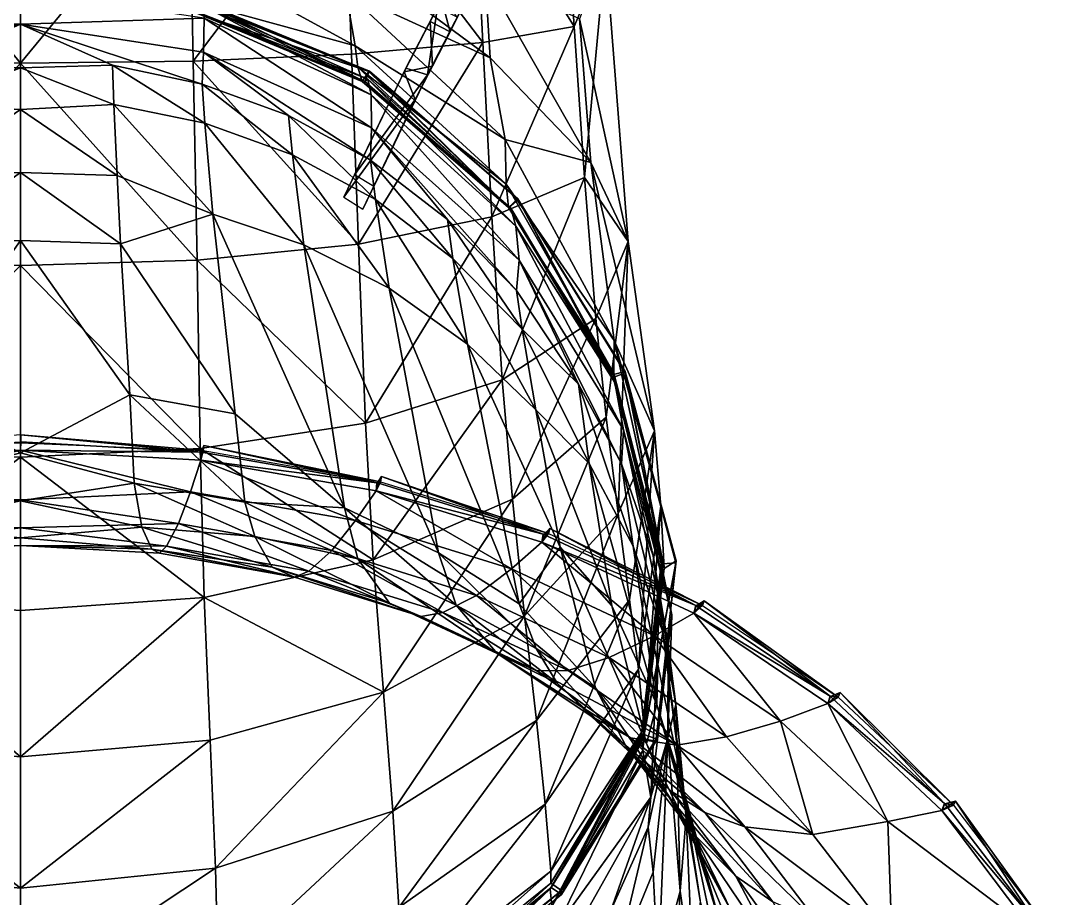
# Model space of a CAD drawing. Header units: metres. Extents: x -0.08 to 0.08, y -0.21 to 0.21.
# Drawn here: x 0 to 0.0708, y -0.1177 to -0.0571 of the extents above; entities that cross this region are included whole.
import ezdxf

# ---------------------------------------------------------------- set-up
doc = ezdxf.new("R2010")
doc.units = ezdxf.units.M
doc.layers.add('SAX_BODY', color=1, linetype='CONTINUOUS')

msp = doc.modelspace()

# ---------------------------------------------------------------- linework, layer by layer
at = {"layer": 'SAX_BODY', "color": 1}
for points in [[(0, -0.060085, -0.30287), (-0.011924, -0.059928, -0.300748), (-0.011643, -0.045913, -0.300433)], [(0, -0.045851, -0.302552), (0, -0.060085, -0.30287), (-0.011643, -0.045913, -0.300433)], [(0, -0.045851, -0.302552), (0.011643, -0.045913, -0.300433), (0, -0.060085, -0.30287)], [(0.011643, -0.045913, -0.300433), (0.011924, -0.059928, -0.300748), (0, -0.060085, -0.30287)], [(0.011643, -0.045913, -0.300433), (0.022374, -0.046103, -0.294358), (0.011924, -0.059928, -0.300748)], [(0.022374, -0.046103, -0.294358), (0.022859, -0.059454, -0.294659), (0.011924, -0.059928, -0.300748)], [(0.031923, -0.058657, -0.285025), (0.022859, -0.059454, -0.294659), (0.022374, -0.046103, -0.294358)], [(0.022374, -0.046103, -0.294358), (0.031294, -0.046437, -0.284755), (0.031923, -0.058657, -0.285025)], [(0.038235, -0.057534, -0.272264), (0.031923, -0.058657, -0.285025), (0.031294, -0.046437, -0.284755)], [(0.031294, -0.046437, -0.284755), (0.037505, -0.046929, -0.272054), (0.038235, -0.057534, -0.272264)], [(0.040395, -0.052346, -0.255853), (0.038235, -0.057534, -0.272264), (0.037505, -0.046929, -0.272054)], [(0.03243, -0.059717, -0.219142), (0.032082, -0.054097, -0.221334), (0.022212, -0.052139, -0.209605)], [(0.022212, -0.052139, -0.209605), (0.022464, -0.055124, -0.208406), (0.03243, -0.059717, -0.219142)], [(0.038948, -0.067972, -0.270335), (0.038235, -0.057534, -0.272264), (0.040395, -0.052346, -0.255853)], [(0.041964, -0.072384, -0.251175), (0.040395, -0.052346, -0.255853), (0.038605, -0.057009, -0.237327)], [(0.040395, -0.052346, -0.255853), (0.041964, -0.072384, -0.251175), (0.038948, -0.067972, -0.270335)], [(0.011412, -0.052491, -0.203099), (0.012004, -0.055842, -0.200088), (0.023098, -0.058889, -0.205089)], [(0.023098, -0.058889, -0.205089), (0.022464, -0.055124, -0.208406), (0.011412, -0.052491, -0.203099)], [(0.032082, -0.054097, -0.221334), (0.03243, -0.059717, -0.219142), (0.039383, -0.066933, -0.233693)], [(0.039383, -0.066933, -0.233693), (0.038605, -0.057009, -0.237327), (0.032082, -0.054097, -0.221334)], [(-0.012686, -0.056979, -0.096408), (0, -0.057374, -0.074542), (0, -0.055071, -0.098983)], [(0, -0.055071, -0.098983), (0, -0.057374, -0.074542), (0.012686, -0.056979, -0.096408)], [(0.022464, -0.055124, -0.208406), (0.023098, -0.058889, -0.205089), (0.033454, -0.065344, -0.21398)], [(0.03243, -0.059717, -0.219142), (0.022464, -0.055124, -0.208406), (0.033454, -0.065344, -0.21398)], [(0.01211, -0.056599, -0.187182), (0.023597, -0.061337, -0.187201), (0.012004, -0.055842, -0.200088)], [(0.023597, -0.061337, -0.187201), (0.023299, -0.060353, -0.203076), (0.012004, -0.055842, -0.200088)], [(0.023299, -0.060353, -0.203076), (0.023098, -0.058889, -0.205089), (0.012004, -0.055842, -0.200088)], [(0.01211, -0.056599, -0.187182), (0.012416, -0.055948, -0.186885), (0.024039, -0.060644, -0.186884)], [(0.01248, -0.055873, -0.176617), (0.012395, -0.056614, -0.176358), (0.023763, -0.061343, -0.176351)], [(0.01248, -0.055873, -0.176617), (0.024105, -0.060629, -0.176617), (0.012416, -0.055948, -0.186885)], [(0.024105, -0.060629, -0.176617), (0.024039, -0.060644, -0.186884), (0.012416, -0.055948, -0.186885)], [(0.023763, -0.061343, -0.176351), (0.024105, -0.060629, -0.176617), (0.01248, -0.055873, -0.176617)], [(0.028946, -0.055884, -0.047285), (0.028274, -0.057202, -0.047998), (0.029057, -0.055667, -0.04426)], [(0.029057, -0.055667, -0.04426), (0.028274, -0.057202, -0.047998), (0.029656, -0.057907, -0.047998)], [(0.028274, -0.057202, -0.047998), (0.028946, -0.055884, -0.047285), (0.028688, -0.056391, -0.052185)], [(0.030171, -0.056897, -0.045308), (0.029057, -0.055667, -0.04426), (0.029656, -0.057907, -0.047998)], [(0.023597, -0.061337, -0.187201), (0.01211, -0.056599, -0.187182), (0.024039, -0.060644, -0.186884)], [(0.012395, -0.056614, -0.176358), (0.012506, -0.056082, -0.125845), (0.023968, -0.061177, -0.127545)], [(0.023763, -0.061343, -0.176351), (0.012395, -0.056614, -0.176358), (0.023968, -0.061177, -0.127545)], [(0.023968, -0.061177, -0.127545), (0.012506, -0.056082, -0.125845), (0.024212, -0.062249, -0.097463)], [(0.012506, -0.056082, -0.125845), (0.012686, -0.056979, -0.096408), (0.024212, -0.062249, -0.097463)], [(0.026496, -0.060662, -0.050461), (0.028784, -0.056202, -0.056452), (0.026603, -0.060419, -0.055933)], [(0.026496, -0.060662, -0.050461), (0.028688, -0.056391, -0.052185), (0.028784, -0.056202, -0.056452)], [(0.026496, -0.060662, -0.050461), (0.028274, -0.057202, -0.047998), (0.028688, -0.056391, -0.052185)], [(0.026603, -0.060419, -0.055933), (0.028784, -0.056202, -0.056452), (0.028108, -0.060879, -0.055889)], [(0.028784, -0.056202, -0.056452), (0.030171, -0.056897, -0.056464), (0.028108, -0.060879, -0.055889)], [(0.028108, -0.060879, -0.055889), (0.030411, -0.056425, -0.054923), (0.028442, -0.060289, -0.049832)], [(0.028108, -0.060879, -0.055889), (0.030171, -0.056897, -0.056464), (0.030411, -0.056425, -0.054923)], [(0.030411, -0.056425, -0.054923), (0.030053, -0.057128, -0.050886), (0.028442, -0.060289, -0.049832)], [(0.030053, -0.057128, -0.050886), (0.030411, -0.056425, -0.046849), (0.029656, -0.057907, -0.047998)], [(0.030171, -0.056897, -0.045308), (0.029656, -0.057907, -0.047998), (0.030411, -0.056425, -0.046849)], [(-0.012686, -0.056979, -0.096408), (-0.012638, -0.059316, -0.073915), (0, -0.057374, -0.074542)], [(0, -0.057374, -0.074542), (-0.012638, -0.059316, -0.073915), (-0.01254, -0.061521, -0.062991)], [(-0.01254, -0.061521, -0.062991), (-0.006333, -0.060222, -0.062517), (0, -0.057374, -0.074542)], [(-0.006333, -0.060222, -0.062517), (0, -0.060397, -0.059651), (0, -0.057374, -0.074542)], [(0.012638, -0.059316, -0.073915), (0.012686, -0.056979, -0.096408), (0, -0.057374, -0.074542)], [(0, -0.057374, -0.074542), (0, -0.060397, -0.059651), (0.006333, -0.060222, -0.062517)], [(0.006333, -0.060222, -0.062517), (0.01254, -0.061521, -0.062991), (0, -0.057374, -0.074542)], [(0.01254, -0.061521, -0.062991), (0.012638, -0.059316, -0.073915), (0, -0.057374, -0.074542)], [(0.012686, -0.056979, -0.096408), (0.012638, -0.059316, -0.073915), (0.024238, -0.064529, -0.075577)], [(0.024238, -0.064529, -0.075577), (0.024212, -0.062249, -0.097463), (0.012686, -0.056979, -0.096408)], [(0.028274, -0.057202, -0.047998), (0.026496, -0.060662, -0.050461), (0.028442, -0.060289, -0.049832)], [(0.029656, -0.057907, -0.047998), (0.028274, -0.057202, -0.047998), (0.028442, -0.060289, -0.049832)], [(0.030053, -0.057128, -0.050886), (0.029656, -0.057907, -0.047998), (0.028442, -0.060289, -0.049832)], [(0.038605, -0.057009, -0.237327), (0.039383, -0.066933, -0.233693), (0.041964, -0.072384, -0.251175)], [(0.031923, -0.058657, -0.285025), (0.038235, -0.057534, -0.272264), (0.032538, -0.070685, -0.282838)], [(0.038235, -0.057534, -0.272264), (0.038948, -0.067972, -0.270335), (0.032538, -0.070685, -0.282838)], [(0.022859, -0.059454, -0.294659), (0.031923, -0.058657, -0.285025), (0.023323, -0.072574, -0.292352)], [(0.031923, -0.058657, -0.285025), (0.032538, -0.070685, -0.282838), (0.023323, -0.072574, -0.292352)], [(0.011924, -0.059928, -0.300748), (0.022859, -0.059454, -0.294659), (0.023323, -0.072574, -0.292352)], [(0.012638, -0.059316, -0.073915), (0.01254, -0.061521, -0.062991), (0.018498, -0.063685, -0.063782)], [(0.018498, -0.063685, -0.063782), (0.024157, -0.066777, -0.064883), (0.012638, -0.059316, -0.073915)], [(0.024157, -0.066777, -0.064883), (0.024238, -0.064529, -0.075577), (0.012638, -0.059316, -0.073915)], [(0.023098, -0.058889, -0.205089), (0.023299, -0.060353, -0.203076), (0.033543, -0.068434, -0.209084)], [(0.033454, -0.065344, -0.21398), (0.023098, -0.058889, -0.205089), (0.033543, -0.068434, -0.209084)], [(-0.012183, -0.073678, -0.298405), (-0.011924, -0.059928, -0.300748), (0, -0.060085, -0.30287)], [(0, -0.060085, -0.30287), (0, -0.074038, -0.300527), (-0.012183, -0.073678, -0.298405)], [(-0.006333, -0.060222, -0.062517), (-0.006427, -0.06293, -0.051933), (0, -0.060397, -0.059651)], [(0, -0.060085, -0.30287), (0.011924, -0.059928, -0.300748), (0.012183, -0.073678, -0.298405)], [(0.012183, -0.073678, -0.298405), (0, -0.074038, -0.300527), (0, -0.060085, -0.30287)], [(0.006427, -0.06293, -0.051933), (0.006333, -0.060222, -0.062517), (0, -0.060397, -0.059651)], [(0.012725, -0.064227, -0.05249), (0.01254, -0.061521, -0.062991), (0.006333, -0.060222, -0.062517)], [(0.006333, -0.060222, -0.062517), (0.006427, -0.06293, -0.051933), (0.012725, -0.064227, -0.05249)], [(0.023323, -0.072574, -0.292352), (0.012183, -0.073678, -0.298405), (0.011924, -0.059928, -0.300748)], [(0.03243, -0.059717, -0.219142), (0.033454, -0.065344, -0.21398), (0.039383, -0.066933, -0.233693)], [(-0.006427, -0.06293, -0.051933), (0, -0.063272, -0.049551), (0, -0.060397, -0.059651)], [(0, -0.060397, -0.059651), (0, -0.063272, -0.049551), (0.006427, -0.06293, -0.051933)], [(0.023055, -0.067792, -0.057871), (0.022311, -0.069334, -0.05129), (0.026603, -0.060419, -0.055933)], [(0.026603, -0.060419, -0.055933), (0.022311, -0.069334, -0.05129), (0.026496, -0.060662, -0.050461)], [(0.022311, -0.069334, -0.05129), (0.027252, -0.062588, -0.05066), (0.026496, -0.060662, -0.050461)], [(0.026603, -0.060419, -0.055933), (0.028108, -0.060879, -0.055889), (0.023055, -0.067792, -0.057871)], [(0.024391, -0.068595, -0.057894), (0.023055, -0.067792, -0.057871), (0.028108, -0.060879, -0.055889)], [(0.033689, -0.070048, -0.187229), (0.033543, -0.068434, -0.209084), (0.023299, -0.060353, -0.203076)], [(0.023299, -0.060353, -0.203076), (0.023597, -0.061337, -0.187201), (0.033689, -0.070048, -0.187229)], [(0.033689, -0.070048, -0.187229), (0.023597, -0.061337, -0.187201), (0.024039, -0.060644, -0.186884)], [(0.023643, -0.070145, -0.051299), (0.028108, -0.060879, -0.055889), (0.027252, -0.062588, -0.05066)], [(0.028108, -0.060879, -0.055889), (0.023643, -0.070145, -0.051299), (0.024391, -0.068595, -0.057894)], [(0.023763, -0.061343, -0.176351), (0.033724, -0.070044, -0.176344), (0.024105, -0.060629, -0.176617)], [(0.024039, -0.060644, -0.186884), (0.024105, -0.060629, -0.176617), (0.034337, -0.069436, -0.186884)], [(0.024039, -0.060644, -0.186884), (0.034337, -0.069436, -0.186884), (0.033689, -0.070048, -0.187229)], [(0.033724, -0.070044, -0.176344), (0.034359, -0.069488, -0.176617), (0.024105, -0.060629, -0.176617)], [(0.024105, -0.060629, -0.176617), (0.034359, -0.069488, -0.176617), (0.034337, -0.069436, -0.186884)], [(0.026496, -0.060662, -0.050461), (0.027252, -0.062588, -0.05066), (0.028442, -0.060289, -0.049832)], [(0.028442, -0.060289, -0.049832), (0.027252, -0.062588, -0.05066), (0.028108, -0.060879, -0.055889)], [(0.012725, -0.064227, -0.05249), (0.01877, -0.066391, -0.053409), (0.01254, -0.061521, -0.062991)], [(0.01877, -0.066391, -0.053409), (0.018498, -0.063685, -0.063782), (0.01254, -0.061521, -0.062991)], [(0.023763, -0.061343, -0.176351), (0.023968, -0.061177, -0.127545), (0.033855, -0.070081, -0.12964)], [(0.033855, -0.070081, -0.12964), (0.033724, -0.070044, -0.176344), (0.023763, -0.061343, -0.176351)], [(0.034201, -0.071316, -0.09917), (0.033855, -0.070081, -0.12964), (0.023968, -0.061177, -0.127545)], [(0.023968, -0.061177, -0.127545), (0.024212, -0.062249, -0.097463), (0.034201, -0.071316, -0.09917)], [(0.03444, -0.073672, -0.078326), (0.034201, -0.071316, -0.09917), (0.024212, -0.062249, -0.097463)], [(0.024212, -0.062249, -0.097463), (0.024238, -0.064529, -0.075577), (0.03444, -0.073672, -0.078326)], [(0, -0.063272, -0.049551), (-0.006427, -0.06293, -0.051933), (-0.00667, -0.067833, -0.039376)], [(0.00667, -0.067833, -0.039376), (0.006427, -0.06293, -0.051933), (0, -0.063272, -0.049551)], [(0.012725, -0.064227, -0.05249), (0.006427, -0.06293, -0.051933), (0.01327, -0.070508, -0.036913)], [(0.006427, -0.06293, -0.051933), (0.00667, -0.067833, -0.039376), (0.01327, -0.070508, -0.036913)], [(0.022311, -0.069334, -0.05129), (0.023643, -0.070145, -0.051299), (0.027252, -0.062588, -0.05066)], [(-0.00667, -0.067833, -0.039376), (0, -0.067626, -0.038653), (0, -0.063272, -0.049551)], [(0, -0.063272, -0.049551), (0, -0.067626, -0.038653), (0.00667, -0.067833, -0.039376)], [(0.024498, -0.06948, -0.05468), (0.024157, -0.066777, -0.064883), (0.018498, -0.063685, -0.063782)], [(0.018498, -0.063685, -0.063782), (0.01877, -0.066391, -0.053409), (0.024498, -0.06948, -0.05468)], [(0.019551, -0.072619, -0.03818), (0.01877, -0.066391, -0.053409), (0.012725, -0.064227, -0.05249)], [(0.012725, -0.064227, -0.05249), (0.01327, -0.070508, -0.036913), (0.019551, -0.072619, -0.03818)], [(0.024238, -0.064529, -0.075577), (0.024157, -0.066777, -0.064883), (0.02947, -0.070859, -0.066289)], [(0.02947, -0.070859, -0.066289), (0.034236, -0.075768, -0.067941), (0.024238, -0.064529, -0.075577)], [(0.034236, -0.075768, -0.067941), (0.03444, -0.073672, -0.078326), (0.024238, -0.064529, -0.075577)], [(0.033454, -0.065344, -0.21398), (0.033543, -0.068434, -0.209084), (0.040993, -0.079226, -0.217318)], [(0.039383, -0.066933, -0.233693), (0.033454, -0.065344, -0.21398), (0.040993, -0.079226, -0.217318)], [(0.01877, -0.066391, -0.053409), (0.019551, -0.072619, -0.03818), (0.025445, -0.075611, -0.039948)], [(0.024498, -0.06948, -0.05468), (0.01877, -0.066391, -0.053409), (0.025445, -0.075611, -0.039948)], [(0.024498, -0.06948, -0.05468), (0.029849, -0.073546, -0.05631), (0.024157, -0.066777, -0.064883)], [(0.029849, -0.073546, -0.05631), (0.02947, -0.070859, -0.066289), (0.024157, -0.066777, -0.064883)], [(0.039383, -0.066933, -0.233693), (0.040993, -0.079226, -0.217318), (0.043769, -0.085449, -0.236119)], [(0.041964, -0.072384, -0.251175), (0.039383, -0.066933, -0.233693), (0.043769, -0.085449, -0.236119)], [(0, -0.067626, -0.038653), (-0.00667, -0.067833, -0.039376), (-0.006903, -0.072547, -0.029777)], [(-0.006903, -0.072547, -0.029777), (0, -0.072309, -0.029179), (0, -0.067626, -0.038653)], [(0, -0.067626, -0.038653), (0, -0.072309, -0.029179), (0.006903, -0.072547, -0.029777)], [(0.006903, -0.072547, -0.029777), (0.00667, -0.067833, -0.039376), (0, -0.067626, -0.038653)], [(0.00667, -0.067833, -0.039376), (0.006903, -0.072547, -0.029777), (0.01327, -0.070508, -0.036913)], [(0.032538, -0.070685, -0.282838), (0.038948, -0.067972, -0.270335), (0.033249, -0.081936, -0.278223)], [(0.038948, -0.067972, -0.270335), (0.039731, -0.077708, -0.266283), (0.033249, -0.081936, -0.278223)], [(0.039731, -0.077708, -0.266283), (0.038948, -0.067972, -0.270335), (0.041964, -0.072384, -0.251175)], [(0.033543, -0.068434, -0.209084), (0.033689, -0.070048, -0.187229), (0.040966, -0.081466, -0.197115)], [(0.040966, -0.081466, -0.197115), (0.040993, -0.079226, -0.217318), (0.033543, -0.068434, -0.209084)], [(0.040948, -0.081573, -0.187186), (0.033689, -0.070048, -0.187229), (0.034337, -0.069436, -0.186884)], [(0.041758, -0.081356, -0.186884), (0.034337, -0.069436, -0.186884), (0.034359, -0.069488, -0.176617)], [(0.041758, -0.081356, -0.186884), (0.040948, -0.081573, -0.187186), (0.034337, -0.069436, -0.186884)], [(0.024498, -0.06948, -0.05468), (0.025445, -0.075611, -0.039948), (0.030851, -0.079474, -0.04232)], [(0.030851, -0.079474, -0.04232), (0.029849, -0.073546, -0.05631), (0.024498, -0.06948, -0.05468)], [(0.040966, -0.081466, -0.197115), (0.033689, -0.070048, -0.187229), (0.040948, -0.081573, -0.187186)], [(0.034359, -0.069488, -0.176617), (0.033724, -0.070044, -0.176344), (0.040932, -0.081774, -0.176345)], [(0.033724, -0.070044, -0.176344), (0.033855, -0.070081, -0.12964), (0.041038, -0.082105, -0.107405)], [(0.041038, -0.082105, -0.107405), (0.040932, -0.081774, -0.176345), (0.033724, -0.070044, -0.176344)], [(0.033855, -0.070081, -0.12964), (0.034201, -0.071316, -0.09917), (0.041038, -0.082105, -0.107405)], [(0.034359, -0.069488, -0.176617), (0.041743, -0.081448, -0.176617), (0.041758, -0.081356, -0.186884)], [(0.040932, -0.081774, -0.176345), (0.041743, -0.081448, -0.176617), (0.034359, -0.069488, -0.176617)], [(0.01327, -0.070508, -0.036913), (0.006903, -0.072547, -0.029777), (0.01482, -0.084283, -0.011251)], [(0.02236, -0.090765, -0.005128), (0.019551, -0.072619, -0.03818), (0.01327, -0.070508, -0.036913)], [(0.01327, -0.070508, -0.036913), (0.01482, -0.084283, -0.011251), (0.02236, -0.090765, -0.005128)], [(0.023323, -0.072574, -0.292352), (0.032538, -0.070685, -0.282838), (0.023811, -0.084916, -0.287389)], [(0.032538, -0.070685, -0.282838), (0.033249, -0.081936, -0.278223), (0.023811, -0.084916, -0.287389)], [(0.02947, -0.070859, -0.066289), (0.029849, -0.073546, -0.05631), (0.034629, -0.078424, -0.058257)], [(0.034629, -0.078424, -0.058257), (0.034236, -0.075768, -0.067941), (0.02947, -0.070859, -0.066289)], [(0.034201, -0.071316, -0.09917), (0.03444, -0.073672, -0.078326), (0.041637, -0.085385, -0.081727)], [(0.041637, -0.085385, -0.081727), (0.041038, -0.082105, -0.107405), (0.034201, -0.071316, -0.09917)], [(-0.007544, -0.082972, -0.010268), (0, -0.086967, -0.001651), (0, -0.072309, -0.029179)], [(0, -0.072309, -0.029179), (-0.006903, -0.072547, -0.029777), (-0.007544, -0.082972, -0.010268)], [(0.007544, -0.082972, -0.010268), (0.006903, -0.072547, -0.029777), (0, -0.072309, -0.029179)], [(0, -0.072309, -0.029179), (0, -0.086967, -0.001651), (0.007544, -0.082972, -0.010268)], [(0.006903, -0.072547, -0.029777), (0.007544, -0.082972, -0.010268), (0.01482, -0.084283, -0.011251)], [(0.012183, -0.073678, -0.298405), (0.023323, -0.072574, -0.292352), (0.023811, -0.084916, -0.287389)], [(0.025445, -0.075611, -0.039948), (0.019551, -0.072619, -0.03818), (0.028852, -0.093871, -0.007447)], [(0.019551, -0.072619, -0.03818), (0.02236, -0.090765, -0.005128), (0.028852, -0.093871, -0.007447)], [(0.039731, -0.077708, -0.266283), (0.041964, -0.072384, -0.251175), (0.040449, -0.084516, -0.261239)], [(0.040449, -0.084516, -0.261239), (0.041964, -0.072384, -0.251175), (0.041271, -0.091148, -0.253861)], [(0.041964, -0.072384, -0.251175), (0.043769, -0.085449, -0.236119), (0.041271, -0.091148, -0.253861)], [(-0.0124, -0.08668, -0.293265), (-0.012183, -0.073678, -0.298405), (0, -0.074038, -0.300527)], [(0, -0.074038, -0.300527), (0.012183, -0.073678, -0.298405), (0.0124, -0.08668, -0.293265)], [(0.023811, -0.084916, -0.287389), (0.0124, -0.08668, -0.293265), (0.012183, -0.073678, -0.298405)], [(0.034629, -0.078424, -0.058257), (0.029849, -0.073546, -0.05631), (0.035579, -0.084014, -0.045281)], [(0.029849, -0.073546, -0.05631), (0.030851, -0.079474, -0.04232), (0.035579, -0.084014, -0.045281)], [(0.03444, -0.073672, -0.078326), (0.034236, -0.075768, -0.067941), (0.038518, -0.082234, -0.067142)], [(0.041501, -0.087734, -0.07055), (0.041637, -0.085385, -0.081727), (0.03444, -0.073672, -0.078326)], [(0.038518, -0.082234, -0.067142), (0.041501, -0.087734, -0.07055), (0.03444, -0.073672, -0.078326)], [(0, -0.074038, -0.300527), (0, -0.087261, -0.295338), (-0.0124, -0.08668, -0.293265)], [(0.0124, -0.08668, -0.293265), (0, -0.087261, -0.295338), (0, -0.074038, -0.300527)], [(0.034437, -0.097398, -0.011039), (0.030851, -0.079474, -0.04232), (0.025445, -0.075611, -0.039948)], [(0.025445, -0.075611, -0.039948), (0.028852, -0.093871, -0.007447), (0.034437, -0.097398, -0.011039)], [(0.034629, -0.078424, -0.058257), (0.038518, -0.082234, -0.067142), (0.034236, -0.075768, -0.067941)], [(0.033962, -0.090163, -0.272384), (0.033249, -0.081936, -0.278223), (0.039731, -0.077708, -0.266283)], [(0.039731, -0.077708, -0.266283), (0.040449, -0.084516, -0.261239), (0.033962, -0.090163, -0.272384)], [(0.039267, -0.087716, -0.051421), (0.038518, -0.082234, -0.067142), (0.034629, -0.078424, -0.058257)], [(0.034629, -0.078424, -0.058257), (0.035579, -0.084014, -0.045281), (0.039267, -0.087716, -0.051421)], [(0.040993, -0.079226, -0.217318), (0.040966, -0.081466, -0.197115), (0.04444, -0.094957, -0.187206)], [(0.04444, -0.094957, -0.187206), (0.044204, -0.090656, -0.225579), (0.040993, -0.079226, -0.217318)], [(0.043769, -0.085449, -0.236119), (0.040993, -0.079226, -0.217318), (0.044204, -0.090656, -0.225579)], [(0.030851, -0.079474, -0.04232), (0.034437, -0.097398, -0.011039), (0.037271, -0.093475, -0.028692)], [(0.035579, -0.084014, -0.045281), (0.030851, -0.079474, -0.04232), (0.037271, -0.093475, -0.028692)], [(0.041743, -0.081448, -0.176617), (0.040932, -0.081774, -0.176345), (0.044364, -0.094622, -0.176353)], [(0.04444, -0.094957, -0.187206), (0.040948, -0.081573, -0.187186), (0.041758, -0.081356, -0.186884)], [(0.040966, -0.081466, -0.197115), (0.040948, -0.081573, -0.187186), (0.04444, -0.094957, -0.187206)], [(0.045275, -0.094423, -0.186884), (0.041758, -0.081356, -0.186884), (0.041743, -0.081448, -0.176617)], [(0.044364, -0.094622, -0.176353), (0.045245, -0.094554, -0.176617), (0.041743, -0.081448, -0.176617)], [(0.041743, -0.081448, -0.176617), (0.045245, -0.094554, -0.176617), (0.045275, -0.094423, -0.186884)], [(0.045275, -0.094423, -0.186884), (0.04444, -0.094957, -0.187206), (0.041758, -0.081356, -0.186884)], [(0.024357, -0.094355, -0.280863), (0.023811, -0.084916, -0.287389), (0.033249, -0.081936, -0.278223)], [(0.033249, -0.081936, -0.278223), (0.033962, -0.090163, -0.272384), (0.024357, -0.094355, -0.280863)], [(0.044236, -0.094606, -0.11256), (0.044364, -0.094622, -0.176353), (0.040932, -0.081774, -0.176345)], [(0.040932, -0.081774, -0.176345), (0.041038, -0.082105, -0.107405), (0.044236, -0.094606, -0.11256)], [(0.044969, -0.098148, -0.085972), (0.044236, -0.094606, -0.11256), (0.041038, -0.082105, -0.107405)], [(0.041038, -0.082105, -0.107405), (0.041637, -0.085385, -0.081727), (0.044969, -0.098148, -0.085972)], [(0.04231, -0.093414, -0.054728), (0.041501, -0.087734, -0.07055), (0.038518, -0.082234, -0.067142)], [(0.038518, -0.082234, -0.067142), (0.039267, -0.087716, -0.051421), (0.04231, -0.093414, -0.054728)], [(-0.007544, -0.082972, -0.010268), (-0.007831, -0.089056, 0.001019), (0, -0.086967, -0.001651)], [(0.007831, -0.089056, 0.001019), (0.007544, -0.082972, -0.010268), (0, -0.086967, -0.001651)], [(0.007544, -0.082972, -0.010268), (0.007831, -0.089056, 0.001019), (0.01548, -0.090384, -0.000081)], [(0.01548, -0.090384, -0.000081), (0.01482, -0.084283, -0.011251), (0.007544, -0.082972, -0.010268)], [(0.01548, -0.090384, -0.000081), (0.02236, -0.090765, -0.005128), (0.01482, -0.084283, -0.011251)], [(0.035579, -0.084014, -0.045281), (0.037271, -0.093475, -0.028692), (0.040834, -0.097537, -0.033869)], [(0.040834, -0.097537, -0.033869), (0.039267, -0.087716, -0.051421), (0.035579, -0.084014, -0.045281)], [(0.023811, -0.084916, -0.287389), (0.024357, -0.094355, -0.280863), (0.0124, -0.08668, -0.293265)], [(0.03481, -0.098211, -0.263876), (0.033962, -0.090163, -0.272384), (0.040449, -0.084516, -0.261239)], [(0.040449, -0.084516, -0.261239), (0.041271, -0.091148, -0.253861), (0.03481, -0.098211, -0.263876)], [(0.041271, -0.091148, -0.253861), (0.043769, -0.085449, -0.236119), (0.042056, -0.097112, -0.244573)], [(0.041637, -0.085385, -0.081727), (0.041501, -0.087734, -0.07055), (0.043682, -0.094071, -0.072996)], [(0.044723, -0.100225, -0.076159), (0.044969, -0.098148, -0.085972), (0.041637, -0.085385, -0.081727)], [(0.043682, -0.094071, -0.072996), (0.044723, -0.100225, -0.076159), (0.041637, -0.085385, -0.081727)], [(0.042056, -0.097112, -0.244573), (0.043769, -0.085449, -0.236119), (0.042664, -0.101913, -0.2338)], [(0.043769, -0.085449, -0.236119), (0.044204, -0.090656, -0.225579), (0.042664, -0.101913, -0.2338)], [(-0.000017, -0.085739, 0.045506), (-0.012595, -0.086816, 0.045126), (0, -0.086282, 0.045805)], [(-0.012462, -0.08692, 0.04407), (-0.000017, -0.086213, 0.044644), (0, -0.086796, 0.04496)], [(-0.000017, -0.085739, 0.045506), (0, -0.086282, 0.045805), (0, -0.086796, 0.04496)], [(-0.000017, -0.086213, 0.044644), (-0.000017, -0.085739, 0.045506), (0, -0.086796, 0.04496)], [(0.012595, -0.086816, 0.045126), (0.000017, -0.085739, 0.045506), (0, -0.086282, 0.045805)], [(0, -0.086796, 0.04496), (0, -0.086282, 0.045805), (0.000017, -0.085739, 0.045506)], [(0.000017, -0.085739, 0.045506), (0.000017, -0.086213, 0.044644), (0, -0.086796, 0.04496)], [(0.000017, -0.086213, 0.044644), (0.012462, -0.08692, 0.04407), (0, -0.086796, 0.04496)], [(0.012595, -0.086816, 0.045126), (0.012462, -0.08692, 0.04407), (0.000017, -0.085739, 0.045506)], [(0.012462, -0.08692, 0.04407), (0.000017, -0.086213, 0.044644), (0.000017, -0.085739, 0.045506)], [(-0.012686, -0.096964, -0.286257), (-0.0124, -0.08668, -0.293265), (0, -0.087261, -0.295338)], [(0, -0.086796, 0.04496), (-0.012444, -0.087471, 0.044372), (-0.012462, -0.08692, 0.04407)], [(-0.01173, -0.089657, 0.039886), (-0.012444, -0.087471, 0.044372), (0, -0.086796, 0.04496)], [(0, -0.086796, 0.04496), (0, -0.090216, 0.037573), (-0.01173, -0.089657, 0.039886)], [(-0.007831, -0.089056, 0.001019), (0, -0.090283, 0.00541), (0, -0.086967, -0.001651)], [(0.0124, -0.08668, -0.293265), (0.012686, -0.096964, -0.286257), (0, -0.087261, -0.295338)], [(0.012462, -0.08692, 0.04407), (0.012444, -0.087471, 0.044372), (0, -0.086796, 0.04496)], [(0.01173, -0.089657, 0.039886), (0, -0.090216, 0.037573), (0, -0.086796, 0.04496)], [(0.012444, -0.087471, 0.044372), (0.01173, -0.089657, 0.039886), (0, -0.086796, 0.04496)], [(0, -0.086967, -0.001651), (0, -0.090283, 0.00541), (0.007831, -0.089056, 0.001019)], [(0.024357, -0.094355, -0.280863), (0.012686, -0.096964, -0.286257), (0.0124, -0.08668, -0.293265)], [(0.012444, -0.087471, 0.044372), (0.012595, -0.086816, 0.045126), (0.012641, -0.086458, 0.044925)], [(0.012641, -0.086458, 0.044925), (0.012496, -0.086923, 0.044068), (0.012444, -0.087471, 0.044372)], [(0.012462, -0.08692, 0.04407), (0.012595, -0.086816, 0.045126), (0.012444, -0.087471, 0.044372)], [(0.012496, -0.086923, 0.044068), (0.024609, -0.089044, 0.042346), (0.012444, -0.087471, 0.044372)], [(0.024609, -0.089044, 0.042346), (0.012496, -0.086923, 0.044068), (0.012641, -0.086458, 0.044925)], [(0.024861, -0.088964, 0.043387), (0.012641, -0.086458, 0.044925), (0.012595, -0.086816, 0.045126)], [(0.012641, -0.086458, 0.044925), (0.024861, -0.088964, 0.043387), (0.024609, -0.089044, 0.042346)], [(0, -0.087261, -0.295338), (0, -0.097862, -0.288149), (-0.012686, -0.096964, -0.286257)], [(0.012686, -0.096964, -0.286257), (0, -0.097862, -0.288149), (0, -0.087261, -0.295338)], [(0.023136, -0.091653, 0.038252), (0.01173, -0.089657, 0.039886), (0.012444, -0.087471, 0.044372)], [(0.024609, -0.089044, 0.042346), (0.024556, -0.089592, 0.04265), (0.012444, -0.087471, 0.044372)], [(0.012444, -0.087471, 0.044372), (0.024556, -0.089592, 0.04265), (0.023136, -0.091653, 0.038252)], [(0.043928, -0.10435, -0.03556), (0.04231, -0.093414, -0.054728), (0.039267, -0.087716, -0.051421)], [(0.039267, -0.087716, -0.051421), (0.040834, -0.097537, -0.033869), (0.043928, -0.10435, -0.03556)], [(0.044357, -0.099345, -0.058264), (0.043682, -0.094071, -0.072996), (0.041501, -0.087734, -0.07055)], [(0.04231, -0.093414, -0.054728), (0.044357, -0.099345, -0.058264), (0.041501, -0.087734, -0.07055)], [(0, -0.090283, 0.00541), (-0.007831, -0.089056, 0.001019), (-0.008359, -0.092111, 0.009565)], [(0.008359, -0.092111, 0.009565), (0.007831, -0.089056, 0.001019), (0, -0.090283, 0.00541)], [(0.007831, -0.089056, 0.001019), (0.008359, -0.092111, 0.009565), (0.016168, -0.09274, 0.005935)], [(0.01548, -0.090384, -0.000081), (0.007831, -0.089056, 0.001019), (0.016168, -0.09274, 0.005935)], [(0.024556, -0.089592, 0.04265), (0.024861, -0.088964, 0.043387), (0.024931, -0.088613, 0.04318)], [(0.024931, -0.088613, 0.04318), (0.024644, -0.089053, 0.042338), (0.024556, -0.089592, 0.04265)], [(0.024609, -0.089044, 0.042346), (0.024861, -0.088964, 0.043387), (0.024556, -0.089592, 0.04265)], [(0.024644, -0.089053, 0.042338), (0.036094, -0.092589, 0.039468), (0.024556, -0.089592, 0.04265)], [(0.036094, -0.092589, 0.039468), (0.024644, -0.089053, 0.042338), (0.024931, -0.088613, 0.04318)], [(0.036459, -0.092544, 0.040489), (0.024931, -0.088613, 0.04318), (0.024861, -0.088964, 0.043387)], [(0.036459, -0.092544, 0.040489), (0.036094, -0.092589, 0.039468), (0.024931, -0.088613, 0.04318)], [(-0.010896, -0.091859, 0.034336), (-0.01173, -0.089657, 0.039886), (0, -0.090216, 0.037573)], [(0.01173, -0.089657, 0.039886), (0.010896, -0.091859, 0.034336), (0, -0.090216, 0.037573)], [(0.021486, -0.093714, 0.032809), (0.010896, -0.091859, 0.034336), (0.01173, -0.089657, 0.039886)], [(0.01173, -0.089657, 0.039886), (0.023136, -0.091653, 0.038252), (0.021486, -0.093714, 0.032809)], [(0.033908, -0.09498, 0.035529), (0.023136, -0.091653, 0.038252), (0.024556, -0.089592, 0.04265)], [(0.036094, -0.092589, 0.039468), (0.036005, -0.093127, 0.03978), (0.024556, -0.089592, 0.04265)], [(0.036005, -0.093127, 0.03978), (0.033908, -0.09498, 0.035529), (0.024556, -0.089592, 0.04265)], [(0, -0.090216, 0.037573), (0, -0.092157, 0.031808), (-0.010896, -0.091859, 0.034336)], [(-0.008359, -0.092111, 0.009565), (0, -0.092842, 0.015902), (0, -0.090283, 0.00541)], [(0.010896, -0.091859, 0.034336), (0, -0.092157, 0.031808), (0, -0.090216, 0.037573)], [(0, -0.090283, 0.00541), (0, -0.092842, 0.015902), (0.008359, -0.092111, 0.009565)], [(0.023295, -0.094299, 0.001785), (0.02236, -0.090765, -0.005128), (0.01548, -0.090384, -0.000081)], [(0.01548, -0.090384, -0.000081), (0.016168, -0.09274, 0.005935), (0.023295, -0.094299, 0.001785)], [(0.025058, -0.103494, -0.271465), (0.024357, -0.094355, -0.280863), (0.033962, -0.090163, -0.272384)], [(0.033962, -0.090163, -0.272384), (0.03481, -0.098211, -0.263876), (0.025058, -0.103494, -0.271465)], [(0.043067, -0.105965, -0.207804), (0.042664, -0.101913, -0.2338), (0.044204, -0.090656, -0.225579)], [(0.044204, -0.090656, -0.225579), (0.04444, -0.094957, -0.187206), (0.043067, -0.105965, -0.207804)], [(0.02236, -0.090765, -0.005128), (0.023295, -0.094299, 0.001785), (0.030085, -0.097475, -0.000787)], [(0.028852, -0.093871, -0.007447), (0.02236, -0.090765, -0.005128), (0.030085, -0.097475, -0.000787)], [(0.035624, -0.10544, -0.253088), (0.03481, -0.098211, -0.263876), (0.041271, -0.091148, -0.253861)], [(0.041271, -0.091148, -0.253861), (0.042056, -0.097112, -0.244573), (0.035624, -0.10544, -0.253088)], [(-0.010083, -0.093414, 0.028317), (-0.010896, -0.091859, 0.034336), (0, -0.092157, 0.031808)], [(0, -0.092842, 0.015902), (-0.008359, -0.092111, 0.009565), (-0.009064, -0.093632, 0.017956)], [(0.010896, -0.091859, 0.034336), (0.010083, -0.093414, 0.028317), (0, -0.092157, 0.031808)], [(0.009064, -0.093632, 0.017956), (0.008359, -0.092111, 0.009565), (0, -0.092842, 0.015902)], [(0.008359, -0.092111, 0.009565), (0.009064, -0.093632, 0.017956), (0.017381, -0.094861, 0.014309)], [(0.016168, -0.09274, 0.005935), (0.008359, -0.092111, 0.009565), (0.017381, -0.094861, 0.014309)], [(0.019896, -0.095134, 0.02691), (0.010083, -0.093414, 0.028317), (0.010896, -0.091859, 0.034336)], [(0.010896, -0.091859, 0.034336), (0.021486, -0.093714, 0.032809), (0.019896, -0.095134, 0.02691)], [(0.031484, -0.096808, 0.030259), (0.021486, -0.093714, 0.032809), (0.023136, -0.091653, 0.038252)], [(0.033908, -0.09498, 0.035529), (0.031484, -0.096808, 0.030259), (0.023136, -0.091653, 0.038252)], [(0, -0.092157, 0.031808), (0, -0.093357, 0.024806), (-0.010083, -0.093414, 0.028317)], [(0.010083, -0.093414, 0.028317), (0, -0.093357, 0.024806), (0, -0.092157, 0.031808)], [(0.025479, -0.097357, 0.012279), (0.023295, -0.094299, 0.001785), (0.016168, -0.09274, 0.005935)], [(0.016168, -0.09274, 0.005935), (0.017381, -0.094861, 0.014309), (0.025479, -0.097357, 0.012279)], [(0.036005, -0.093127, 0.03978), (0.036459, -0.092544, 0.040489), (0.036552, -0.092202, 0.040275)], [(0.036552, -0.092202, 0.040275), (0.03613, -0.092601, 0.03946), (0.036005, -0.093127, 0.03978)], [(0.036094, -0.092589, 0.039468), (0.036459, -0.092544, 0.040489), (0.036005, -0.093127, 0.03978)], [(0.03613, -0.092601, 0.03946), (0.046627, -0.09751, 0.03548), (0.036005, -0.093127, 0.03978)], [(0.046627, -0.09751, 0.03548), (0.03613, -0.092601, 0.03946), (0.036552, -0.092202, 0.040275)], [(0.047091, -0.097515, 0.036464), (0.036552, -0.092202, 0.040275), (0.036459, -0.092544, 0.040489)], [(0.036552, -0.092202, 0.040275), (0.047091, -0.097515, 0.036464), (0.046627, -0.09751, 0.03548)], [(-0.009582, -0.093895, 0.02341), (-0.010083, -0.093414, 0.028317), (0, -0.093357, 0.024806)], [(-0.009064, -0.093632, 0.017956), (-0.009582, -0.093895, 0.02341), (0, -0.093357, 0.024806)], [(0, -0.092842, 0.015902), (-0.009064, -0.093632, 0.017956), (0, -0.093357, 0.024806)], [(0.009064, -0.093632, 0.017956), (0, -0.092842, 0.015902), (0, -0.093357, 0.024806)], [(0.010083, -0.093414, 0.028317), (0.009582, -0.093895, 0.02341), (0, -0.093357, 0.024806)], [(0.009582, -0.093895, 0.02341), (0.009064, -0.093632, 0.017956), (0, -0.093357, 0.024806)], [(0.018908, -0.095548, 0.021948), (0.009582, -0.093895, 0.02341), (0.010083, -0.093414, 0.028317)], [(0.010083, -0.093414, 0.028317), (0.019896, -0.095134, 0.02691), (0.018908, -0.095548, 0.021948)], [(0.043778, -0.099603, 0.031761), (0.033908, -0.09498, 0.035529), (0.036005, -0.093127, 0.03978)], [(0.037271, -0.093475, -0.028692), (0.034437, -0.097398, -0.011039), (0.039713, -0.103184, -0.012971)], [(0.046627, -0.09751, 0.03548), (0.046502, -0.098036, 0.0358), (0.036005, -0.093127, 0.03978)], [(0.036005, -0.093127, 0.03978), (0.046502, -0.098036, 0.0358), (0.043778, -0.099603, 0.031761)], [(0.043222, -0.107043, -0.01901), (0.040834, -0.097537, -0.033869), (0.037271, -0.093475, -0.028692)], [(0.037271, -0.093475, -0.028692), (0.039713, -0.103184, -0.012971), (0.043222, -0.107043, -0.01901)], [(0.043997, -0.101593, -0.047334), (0.04231, -0.093414, -0.054728), (0.043928, -0.10435, -0.03556)], [(0.044357, -0.099345, -0.058264), (0.04231, -0.093414, -0.054728), (0.043997, -0.101593, -0.047334)], [(0.009064, -0.093632, 0.017956), (0.009582, -0.093895, 0.02341), (0.018908, -0.095548, 0.021948)], [(0.017381, -0.094861, 0.014309), (0.009064, -0.093632, 0.017956), (0.018908, -0.095548, 0.021948)], [(0.029169, -0.098, 0.024572), (0.019896, -0.095134, 0.02691), (0.021486, -0.093714, 0.032809)], [(0.031484, -0.096808, 0.030259), (0.029169, -0.098, 0.024572), (0.021486, -0.093714, 0.032809)], [(0.035597, -0.10048, -0.006008), (0.034437, -0.097398, -0.011039), (0.028852, -0.093871, -0.007447)], [(0.028852, -0.093871, -0.007447), (0.030085, -0.097475, -0.000787), (0.035597, -0.10048, -0.006008)], [(0.043682, -0.094071, -0.072996), (0.044357, -0.099345, -0.058264), (0.045243, -0.104339, -0.064113)], [(0.044723, -0.100225, -0.076159), (0.043682, -0.094071, -0.072996), (0.045243, -0.104339, -0.064113)], [(0.024357, -0.094355, -0.280863), (0.025058, -0.103494, -0.271465), (0.012686, -0.096964, -0.286257)], [(0.027655, -0.098264, 0.019758), (0.025479, -0.097357, 0.012279), (0.017381, -0.094861, 0.014309)], [(0.017381, -0.094861, 0.014309), (0.018908, -0.095548, 0.021948), (0.027655, -0.098264, 0.019758)], [(0.030085, -0.097475, -0.000787), (0.023295, -0.094299, 0.001785), (0.032901, -0.100827, 0.009468)], [(0.023295, -0.094299, 0.001785), (0.025479, -0.097357, 0.012279), (0.032901, -0.100827, 0.009468)], [(0.044364, -0.094622, -0.176353), (0.044236, -0.094606, -0.11256), (0.042862, -0.106518, -0.136563)], [(0.042966, -0.107507, -0.110287), (0.042862, -0.106518, -0.136563), (0.044236, -0.094606, -0.11256)], [(0.042862, -0.106518, -0.136563), (0.043026, -0.106695, -0.176361), (0.044364, -0.094622, -0.176353)], [(0.043531, -0.110731, -0.090912), (0.042966, -0.107507, -0.110287), (0.044236, -0.094606, -0.11256)], [(0.043026, -0.106695, -0.176361), (0.043876, -0.106904, -0.176617), (0.045245, -0.094554, -0.176617)], [(0.045245, -0.094554, -0.176617), (0.044364, -0.094622, -0.176353), (0.043026, -0.106695, -0.176361)], [(0.043037, -0.106421, -0.187186), (0.04444, -0.094957, -0.187206), (0.045275, -0.094423, -0.186884)], [(0.043888, -0.106714, -0.186884), (0.043037, -0.106421, -0.187186), (0.045275, -0.094423, -0.186884)], [(0.044236, -0.094606, -0.11256), (0.044969, -0.098148, -0.085972), (0.043531, -0.110731, -0.090912)], [(0.045245, -0.094554, -0.176617), (0.043876, -0.106904, -0.176617), (0.043888, -0.106714, -0.186884)], [(0.043888, -0.106714, -0.186884), (0.045275, -0.094423, -0.186884), (0.045245, -0.094554, -0.176617)], [(0.027655, -0.098264, 0.019758), (0.018908, -0.095548, 0.021948), (0.019896, -0.095134, 0.02691)], [(0.029169, -0.098, 0.024572), (0.027655, -0.098264, 0.019758), (0.019896, -0.095134, 0.02691)], [(0.040647, -0.101103, 0.026748), (0.031484, -0.096808, 0.030259), (0.033908, -0.09498, 0.035529)], [(0.033908, -0.09498, 0.035529), (0.043778, -0.099603, 0.031761), (0.040647, -0.101103, 0.026748)], [(0.043067, -0.105965, -0.207804), (0.04444, -0.094957, -0.187206), (0.043037, -0.106421, -0.187186)], [(0, -0.107952, -0.277959), (-0.013095, -0.106805, -0.276277), (-0.012686, -0.096964, -0.286257)], [(0, -0.097862, -0.288149), (0, -0.107952, -0.277959), (-0.012686, -0.096964, -0.286257)], [(0, -0.107952, -0.277959), (0, -0.097862, -0.288149), (0.012686, -0.096964, -0.286257)], [(0.012686, -0.096964, -0.286257), (0.013095, -0.106805, -0.276277), (0, -0.107952, -0.277959)], [(0.025058, -0.103494, -0.271465), (0.013095, -0.106805, -0.276277), (0.012686, -0.096964, -0.286257)], [(0.037818, -0.102003, 0.021441), (0.029169, -0.098, 0.024572), (0.031484, -0.096808, 0.030259)], [(0.031484, -0.096808, 0.030259), (0.040647, -0.101103, 0.026748), (0.037818, -0.102003, 0.021441)], [(0.025479, -0.097357, 0.012279), (0.027655, -0.098264, 0.019758), (0.035661, -0.102017, 0.016809)], [(0.032901, -0.100827, 0.009468), (0.025479, -0.097357, 0.012279), (0.035661, -0.102017, 0.016809)], [(0.037045, -0.102871, -0.000834), (0.035597, -0.10048, -0.006008), (0.030085, -0.097475, -0.000787)], [(0.030085, -0.097475, -0.000787), (0.032901, -0.100827, 0.009468), (0.037045, -0.102871, -0.000834)], [(0.034437, -0.097398, -0.011039), (0.035597, -0.10048, -0.006008), (0.039713, -0.103184, -0.012971)], [(0.036231, -0.111211, -0.240413), (0.035624, -0.10544, -0.253088), (0.042056, -0.097112, -0.244573)], [(0.042056, -0.097112, -0.244573), (0.042664, -0.101913, -0.2338), (0.036231, -0.111211, -0.240413)], [(0.040834, -0.097537, -0.033869), (0.043222, -0.107043, -0.01901), (0.043928, -0.10435, -0.03556)], [(0.047206, -0.097188, 0.036237), (0.04666, -0.097529, 0.035464), (0.046502, -0.098036, 0.0358)], [(0.046502, -0.098036, 0.0358), (0.047091, -0.097515, 0.036464), (0.047206, -0.097188, 0.036237)], [(0.046627, -0.09751, 0.03548), (0.047091, -0.097515, 0.036464), (0.046502, -0.098036, 0.0358)], [(0.04666, -0.097529, 0.035464), (0.055915, -0.103772, 0.030413), (0.046502, -0.098036, 0.0358)], [(0.055915, -0.103772, 0.030413), (0.04666, -0.097529, 0.035464), (0.047206, -0.097188, 0.036237)], [(0.056463, -0.103836, 0.031344), (0.047206, -0.097188, 0.036237), (0.047091, -0.097515, 0.036464)], [(0.056463, -0.103836, 0.031344), (0.055915, -0.103772, 0.030413), (0.047206, -0.097188, 0.036237)], [(0.025716, -0.111704, -0.259519), (0.025058, -0.103494, -0.271465), (0.03481, -0.098211, -0.263876)], [(0.03481, -0.098211, -0.263876), (0.035624, -0.10544, -0.253088), (0.025716, -0.111704, -0.259519)], [(0.035661, -0.102017, 0.016809), (0.027655, -0.098264, 0.019758), (0.029169, -0.098, 0.024572)], [(0.029169, -0.098, 0.024572), (0.037818, -0.102003, 0.021441), (0.035661, -0.102017, 0.016809)], [(0.044969, -0.098148, -0.085972), (0.044699, -0.106645, -0.07723), (0.043531, -0.110731, -0.090912)], [(0.052484, -0.105485, 0.027007), (0.043778, -0.099603, 0.031761), (0.046502, -0.098036, 0.0358)], [(0.044969, -0.098148, -0.085972), (0.044723, -0.100225, -0.076159), (0.044699, -0.106645, -0.07723)], [(0.055915, -0.103772, 0.030413), (0.055756, -0.104279, 0.030749), (0.046502, -0.098036, 0.0358)], [(0.055756, -0.104279, 0.030749), (0.052484, -0.105485, 0.027007), (0.046502, -0.098036, 0.0358)], [(0.048741, -0.106564, 0.022347), (0.040647, -0.101103, 0.026748), (0.043778, -0.099603, 0.031761)], [(0.052484, -0.105485, 0.027007), (0.048741, -0.106564, 0.022347), (0.043778, -0.099603, 0.031761)], [(0.043997, -0.101593, -0.047334), (0.045782, -0.110246, -0.039513), (0.044357, -0.099345, -0.058264)], [(0.045123, -0.105442, -0.054307), (0.044357, -0.099345, -0.058264), (0.045782, -0.110246, -0.039513)], [(0.045243, -0.104339, -0.064113), (0.044357, -0.099345, -0.058264), (0.045123, -0.105442, -0.054307)], [(0.035597, -0.10048, -0.006008), (0.037045, -0.102871, -0.000834), (0.041813, -0.107246, -0.005988)], [(0.041813, -0.107246, -0.005988), (0.039713, -0.103184, -0.012971), (0.035597, -0.10048, -0.006008)], [(0.044723, -0.100225, -0.076159), (0.045243, -0.104339, -0.064113), (0.044699, -0.106645, -0.07723)], [(0.039376, -0.105117, 0.005642), (0.037045, -0.102871, -0.000834), (0.032901, -0.100827, 0.009468)], [(0.032901, -0.100827, 0.009468), (0.035661, -0.102017, 0.016809), (0.04213, -0.10664, 0.011856)], [(0.04213, -0.10664, 0.011856), (0.039376, -0.105117, 0.005642), (0.032901, -0.100827, 0.009468)], [(0.045316, -0.107143, 0.017179), (0.037818, -0.102003, 0.021441), (0.040647, -0.101103, 0.026748)], [(0.048741, -0.106564, 0.022347), (0.045316, -0.107143, 0.017179), (0.040647, -0.101103, 0.026748)], [(0.035661, -0.102017, 0.016809), (0.037818, -0.102003, 0.021441), (0.045316, -0.107143, 0.017179)], [(0.045316, -0.107143, 0.017179), (0.04213, -0.10664, 0.011856), (0.035661, -0.102017, 0.016809)], [(0.036613, -0.115849, -0.212953), (0.036231, -0.111211, -0.240413), (0.042664, -0.101913, -0.2338)], [(0.042664, -0.101913, -0.2338), (0.043067, -0.105965, -0.207804), (0.036613, -0.115849, -0.212953)], [(0.043928, -0.10435, -0.03556), (0.045782, -0.110246, -0.039513), (0.043997, -0.101593, -0.047334)], [(0.044929, -0.110328, 0.00143), (0.041813, -0.107246, -0.005988), (0.037045, -0.102871, -0.000834)], [(0.037045, -0.102871, -0.000834), (0.039376, -0.105117, 0.005642), (0.044929, -0.110328, 0.00143)], [(0.044616, -0.110416, -0.014187), (0.043222, -0.107043, -0.01901), (0.039713, -0.103184, -0.012971)], [(0.041813, -0.107246, -0.005988), (0.044616, -0.110416, -0.014187), (0.039713, -0.103184, -0.012971)], [(0.013464, -0.115649, -0.263584), (0.013095, -0.106805, -0.276277), (0.025058, -0.103494, -0.271465)], [(0.025058, -0.103494, -0.271465), (0.025716, -0.111704, -0.259519), (0.013464, -0.115649, -0.263584)], [(0.056592, -0.103525, 0.031104), (0.05594, -0.103794, 0.030394), (0.055756, -0.104279, 0.030749)], [(0.055756, -0.104279, 0.030749), (0.056463, -0.103836, 0.031344), (0.056592, -0.103525, 0.031104)], [(0.055915, -0.103772, 0.030413), (0.056463, -0.103836, 0.031344), (0.055756, -0.104279, 0.030749)], [(0.05594, -0.103794, 0.030394), (0.063809, -0.111167, 0.024431), (0.055756, -0.104279, 0.030749)], [(0.063809, -0.111167, 0.024431), (0.05594, -0.103794, 0.030394), (0.056592, -0.103525, 0.031104)], [(0.064429, -0.111301, 0.025299), (0.056592, -0.103525, 0.031104), (0.056463, -0.103836, 0.031344)], [(0.056592, -0.103525, 0.031104), (0.064429, -0.111301, 0.025299), (0.063809, -0.111167, 0.024431)], [(0.046556, -0.113834, -0.021982), (0.043928, -0.10435, -0.03556), (0.043222, -0.107043, -0.01901)], [(0.048338, -0.119544, -0.026955), (0.045782, -0.110246, -0.039513), (0.043928, -0.10435, -0.03556)], [(0.046556, -0.113834, -0.021982), (0.048338, -0.119544, -0.026955), (0.043928, -0.10435, -0.03556)], [(0.045551, -0.117221, -0.055091), (0.044699, -0.106645, -0.07723), (0.045243, -0.104339, -0.064113)], [(0.045123, -0.105442, -0.054307), (0.045955, -0.112068, -0.050007), (0.045243, -0.104339, -0.064113)], [(0.045243, -0.104339, -0.064113), (0.045955, -0.112068, -0.050007), (0.045551, -0.117221, -0.055091)], [(0.0599, -0.11243, 0.021413), (0.052484, -0.105485, 0.027007), (0.055756, -0.104279, 0.030749)], [(0.063809, -0.111167, 0.024431), (0.063625, -0.111651, 0.024787), (0.055756, -0.104279, 0.030749)], [(0.055756, -0.104279, 0.030749), (0.063625, -0.111651, 0.024787), (0.0599, -0.11243, 0.021413)], [(0.026131, -0.118357, -0.245349), (0.025716, -0.111704, -0.259519), (0.035624, -0.10544, -0.253088)], [(0.035624, -0.10544, -0.253088), (0.036231, -0.111211, -0.240413), (0.026131, -0.118357, -0.245349)], [(0.047256, -0.111795, 0.005938), (0.044929, -0.110328, 0.00143), (0.039376, -0.105117, 0.005642)], [(0.039376, -0.105117, 0.005642), (0.04213, -0.10664, 0.011856), (0.047256, -0.111795, 0.005938)], [(0.045782, -0.110246, -0.039513), (0.045955, -0.112068, -0.050007), (0.045123, -0.105442, -0.054307)], [(0.054709, -0.113317, 0.015832), (0.048741, -0.106564, 0.022347), (0.052484, -0.105485, 0.027007)], [(0.052484, -0.105485, 0.027007), (0.0599, -0.11243, 0.021413), (0.054709, -0.113317, 0.015832)], [(0.036613, -0.115849, -0.212953), (0.043067, -0.105965, -0.207804), (0.036628, -0.116666, -0.187186)], [(0.043067, -0.105965, -0.207804), (0.043037, -0.106421, -0.187186), (0.036628, -0.116666, -0.187186)], [(0, -0.117021, -0.265), (-0.013464, -0.115649, -0.263584), (-0.013095, -0.106805, -0.276277)], [(0, -0.107952, -0.277959), (0, -0.117021, -0.265), (-0.013095, -0.106805, -0.276277)], [(0, -0.117021, -0.265), (0, -0.107952, -0.277959), (0.013095, -0.106805, -0.276277)], [(0.013095, -0.106805, -0.276277), (0.013464, -0.115649, -0.263584), (0, -0.117021, -0.265)], [(0.043026, -0.106695, -0.176361), (0.042862, -0.106518, -0.136563), (0.036572, -0.117057, -0.138989)], [(0.036696, -0.118261, -0.112334), (0.036572, -0.117057, -0.138989), (0.042862, -0.106518, -0.136563)], [(0.036572, -0.117057, -0.138989), (0.036632, -0.11697, -0.176347), (0.043026, -0.106695, -0.176361)], [(0.037354, -0.117176, -0.186884), (0.036628, -0.116666, -0.187186), (0.043037, -0.106421, -0.187186)], [(0.036632, -0.11697, -0.176347), (0.03736, -0.117448, -0.176617), (0.043026, -0.106695, -0.176361)], [(0.042862, -0.106518, -0.136563), (0.042966, -0.107507, -0.110287), (0.036696, -0.118261, -0.112334)], [(0.043037, -0.106421, -0.187186), (0.043888, -0.106714, -0.186884), (0.037354, -0.117176, -0.186884)], [(0.037354, -0.117176, -0.186884), (0.043888, -0.106714, -0.186884), (0.043876, -0.106904, -0.176617)], [(0.043876, -0.106904, -0.176617), (0.03736, -0.117448, -0.176617), (0.037354, -0.117176, -0.186884)], [(0.03736, -0.117448, -0.176617), (0.043876, -0.106904, -0.176617), (0.043026, -0.106695, -0.176361)], [(0.050008, -0.112786, 0.010332), (0.047256, -0.111795, 0.005938), (0.04213, -0.10664, 0.011856)], [(0.04213, -0.10664, 0.011856), (0.045316, -0.107143, 0.017179), (0.050008, -0.112786, 0.010332)], [(0.044699, -0.106645, -0.07723), (0.043338, -0.112812, -0.080878), (0.043531, -0.110731, -0.090912)], [(0.043691, -0.115916, -0.071872), (0.043338, -0.112812, -0.080878), (0.044699, -0.106645, -0.07723)], [(0.044027, -0.122824, -0.059259), (0.043691, -0.115916, -0.071872), (0.044699, -0.106645, -0.07723)], [(0.044699, -0.106645, -0.07723), (0.045551, -0.117221, -0.055091), (0.044027, -0.122824, -0.059259)], [(0.054709, -0.113317, 0.015832), (0.045316, -0.107143, 0.017179), (0.048741, -0.106564, 0.022347)], [(0.036927, -0.119896, -0.102751), (0.036696, -0.118261, -0.112334), (0.042966, -0.107507, -0.110287)], [(0.042966, -0.107507, -0.110287), (0.043531, -0.110731, -0.090912), (0.036927, -0.119896, -0.102751)], [(0.044929, -0.110328, 0.00143), (0.049402, -0.116189, -0.003314), (0.041813, -0.107246, -0.005988)], [(0.049402, -0.116189, -0.003314), (0.046514, -0.113321, -0.009196), (0.041813, -0.107246, -0.005988)], [(0.046514, -0.113321, -0.009196), (0.044616, -0.110416, -0.014187), (0.041813, -0.107246, -0.005988)], [(0.043222, -0.107043, -0.01901), (0.044616, -0.110416, -0.014187), (0.046556, -0.113834, -0.021982)], [(0.054709, -0.113317, 0.015832), (0.050008, -0.112786, 0.010332), (0.045316, -0.107143, 0.017179)], [(0.044616, -0.110416, -0.014187), (0.046514, -0.113321, -0.009196), (0.0491, -0.118635, -0.015126)], [(0.0491, -0.118635, -0.015126), (0.046556, -0.113834, -0.021982), (0.044616, -0.110416, -0.014187)], [(0.051958, -0.117957, 0.000943), (0.049402, -0.116189, -0.003314), (0.044929, -0.110328, 0.00143)], [(0.047256, -0.111795, 0.005938), (0.051958, -0.117957, 0.000943), (0.044929, -0.110328, 0.00143)], [(0.048896, -0.125123, -0.032281), (0.046923, -0.117883, -0.041518), (0.045782, -0.110246, -0.039513)], [(0.045782, -0.110246, -0.039513), (0.048338, -0.119544, -0.026955), (0.048896, -0.125123, -0.032281)], [(0.046923, -0.117883, -0.041518), (0.045955, -0.112068, -0.050007), (0.045782, -0.110246, -0.039513)], [(0.026407, -0.123738, -0.215981), (0.026131, -0.118357, -0.245349), (0.036231, -0.111211, -0.240413)], [(0.036231, -0.111211, -0.240413), (0.036613, -0.115849, -0.212953), (0.026407, -0.123738, -0.215981)], [(0.037238, -0.121914, -0.09355), (0.036927, -0.119896, -0.102751), (0.043531, -0.110731, -0.090912)], [(0.043531, -0.110731, -0.090912), (0.040763, -0.118554, -0.083218), (0.037238, -0.121914, -0.09355)], [(0.043531, -0.110731, -0.090912), (0.043338, -0.112812, -0.080878), (0.040763, -0.118554, -0.083218)], [(0.063625, -0.111651, 0.024787), (0.064429, -0.111301, 0.025299), (0.064571, -0.111006, 0.025046)], [(0.064571, -0.111006, 0.025046), (0.063831, -0.11119, 0.024413), (0.063625, -0.111651, 0.024787)], [(0.063809, -0.111167, 0.024431), (0.064429, -0.111301, 0.025299), (0.063625, -0.111651, 0.024787)], [(0.063831, -0.11119, 0.024413), (0.070173, -0.119489, 0.017697), (0.063625, -0.111651, 0.024787)], [(0.070173, -0.119489, 0.017697), (0.063831, -0.11119, 0.024413), (0.064571, -0.111006, 0.025046)], [(0.070849, -0.119704, 0.018495), (0.064571, -0.111006, 0.025046), (0.064429, -0.111301, 0.025299)], [(0.070849, -0.119704, 0.018495), (0.070173, -0.119489, 0.017697), (0.064571, -0.111006, 0.025046)], [(0.013632, -0.122942, -0.248436), (0.013464, -0.115649, -0.263584), (0.025716, -0.111704, -0.259519)], [(0.025716, -0.111704, -0.259519), (0.026131, -0.118357, -0.245349), (0.013632, -0.122942, -0.248436)], [(0.050008, -0.112786, 0.010332), (0.054987, -0.119308, 0.005051), (0.047256, -0.111795, 0.005938)], [(0.054987, -0.119308, 0.005051), (0.051958, -0.117957, 0.000943), (0.047256, -0.111795, 0.005938)], [(0.069924, -0.120006, 0.018107), (0.0599, -0.11243, 0.021413), (0.063625, -0.111651, 0.024787)], [(0.070173, -0.119489, 0.017697), (0.069924, -0.120006, 0.018107), (0.063625, -0.111651, 0.024787)], [(0.046468, -0.12376, -0.045964), (0.045551, -0.117221, -0.055091), (0.045955, -0.112068, -0.050007)], [(0.046923, -0.117883, -0.041518), (0.046468, -0.12376, -0.045964), (0.045955, -0.112068, -0.050007)], [(0.060169, -0.120378, 0.010263), (0.054709, -0.113317, 0.015832), (0.0599, -0.11243, 0.021413)], [(0.069924, -0.120006, 0.018107), (0.060169, -0.120378, 0.010263), (0.0599, -0.11243, 0.021413)], [(0.041115, -0.122222, -0.073237), (0.040763, -0.118554, -0.083218), (0.043338, -0.112812, -0.080878)], [(0.043691, -0.115916, -0.071872), (0.041115, -0.122222, -0.073237), (0.043338, -0.112812, -0.080878)], [(0.052726, -0.122529, -0.008448), (0.0491, -0.118635, -0.015126), (0.046514, -0.113321, -0.009196)], [(0.046514, -0.113321, -0.009196), (0.049402, -0.116189, -0.003314), (0.052726, -0.122529, -0.008448)], [(0.054709, -0.113317, 0.015832), (0.060169, -0.120378, 0.010263), (0.050008, -0.112786, 0.010332)], [(0.060169, -0.120378, 0.010263), (0.054987, -0.119308, 0.005051), (0.050008, -0.112786, 0.010332)], [(0.0491, -0.118635, -0.015126), (0.051073, -0.124846, -0.020111), (0.046556, -0.113834, -0.021982)], [(0.051073, -0.124846, -0.020111), (0.048338, -0.119544, -0.026955), (0.046556, -0.113834, -0.021982)], [(0, -0.124561, -0.249503), (-0.013632, -0.122942, -0.248436), (-0.013464, -0.115649, -0.263584)], [(0, -0.117021, -0.265), (0, -0.124561, -0.249503), (-0.013464, -0.115649, -0.263584)], [(0, -0.124561, -0.249503), (0, -0.117021, -0.265), (0.013464, -0.115649, -0.263584)], [(0.013464, -0.115649, -0.263584), (0.013632, -0.122942, -0.248436), (0, -0.124561, -0.249503)], [(0.026432, -0.124858, -0.187186), (0.026407, -0.123738, -0.215981), (0.036613, -0.115849, -0.212953)], [(0.036613, -0.115849, -0.212953), (0.036628, -0.116666, -0.187186), (0.026432, -0.124858, -0.187186)], [(0.044027, -0.122824, -0.059259), (0.041115, -0.122222, -0.073237), (0.043691, -0.115916, -0.071872)], [(0.055453, -0.124624, -0.004458), (0.052726, -0.122529, -0.008448), (0.049402, -0.116189, -0.003314)], [(0.049402, -0.116189, -0.003314), (0.051958, -0.117957, 0.000943), (0.055453, -0.124624, -0.004458)], [(0.026954, -0.125541, -0.186884), (0.026432, -0.124858, -0.187186), (0.036628, -0.116666, -0.187186)], [(0.037354, -0.117176, -0.186884), (0.026954, -0.125541, -0.186884), (0.036628, -0.116666, -0.187186)], [(0.036632, -0.11697, -0.176347), (0.036572, -0.117057, -0.138989), (0.026421, -0.125376, -0.139866)], [(0.026421, -0.125376, -0.139866), (0.026439, -0.125244, -0.176356), (0.036632, -0.11697, -0.176347)], [(0.026539, -0.12666, -0.113779), (0.026421, -0.125376, -0.139866), (0.036572, -0.117057, -0.138989)], [(0.036632, -0.11697, -0.176347), (0.026439, -0.125244, -0.176356), (0.026929, -0.125895, -0.176461)], [(0.036572, -0.117057, -0.138989), (0.036696, -0.118261, -0.112334), (0.026539, -0.12666, -0.113779)], [(0.026929, -0.125895, -0.176461), (0.03736, -0.117448, -0.176617), (0.036632, -0.11697, -0.176347)], [(0.026929, -0.125895, -0.176461), (0.026954, -0.125541, -0.186884), (0.037354, -0.117176, -0.186884)], [(0.037354, -0.117176, -0.186884), (0.03736, -0.117448, -0.176617), (0.026929, -0.125895, -0.176461)], [(0.044806, -0.129319, -0.050427), (0.044027, -0.122824, -0.059259), (0.045551, -0.117221, -0.055091)], [(0.045551, -0.117221, -0.055091), (0.046468, -0.12376, -0.045964), (0.044806, -0.129319, -0.050427)]]:
    msp.add_3dface(points, dxfattribs=at)

doc.saveas('drawing.dxf')
